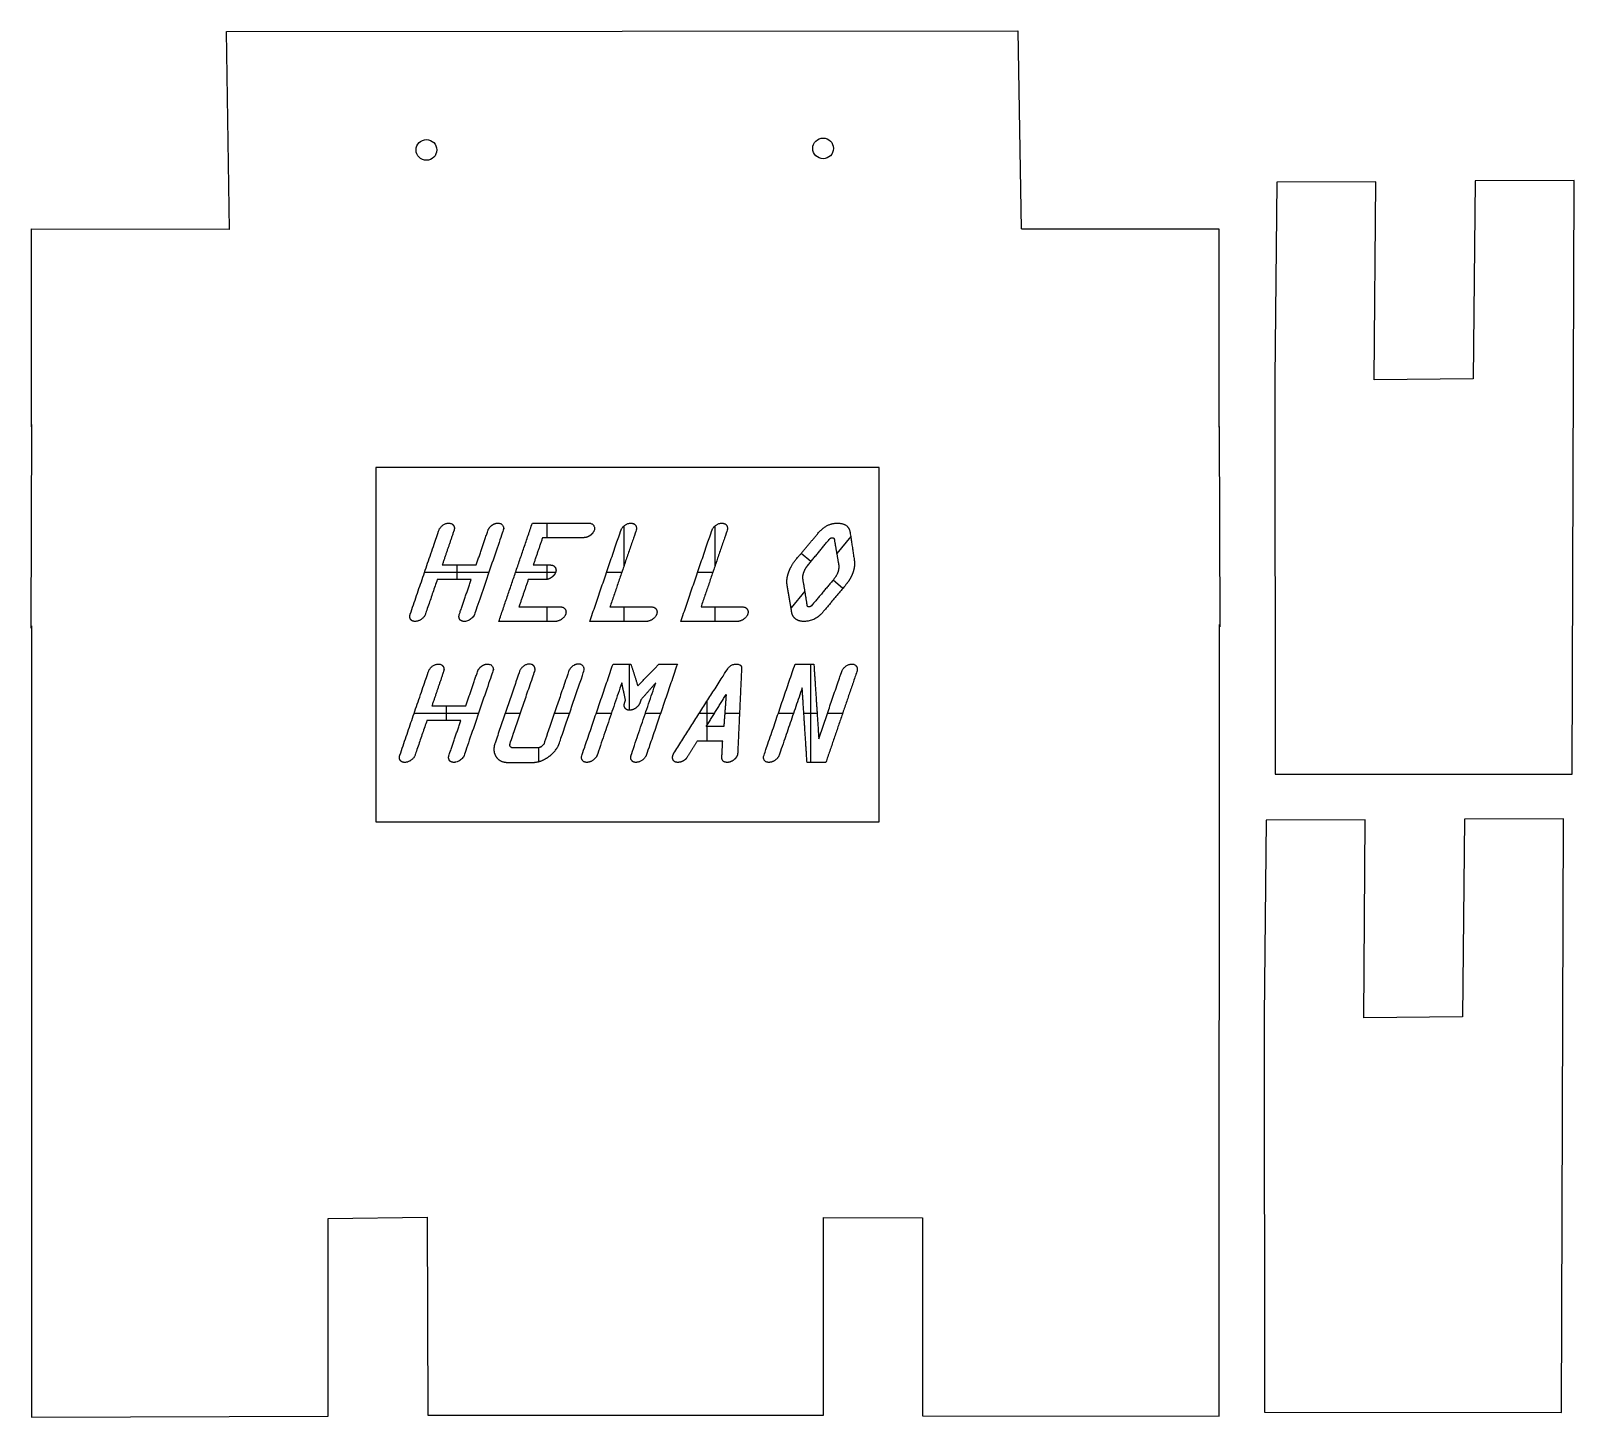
# Model space of a CAD drawing. Header units: millimetres. Extents: x 14 to 92, y 0.9 to 71.
import ezdxf

# ---------------------------------------------------------------- set-up
doc = ezdxf.new("R2010")
doc.units = ezdxf.units.MM
doc.header["$MEASUREMENT"] = 0
doc.layers.add('预设值', color=18, linetype='Continuous', true_color=0x000000)

msp = doc.modelspace()

# ---------------------------------------------------------------- linework, layer by layer
at = {"layer": '预设值'}
for p, q in [((40.039, 46.132, 36), (40.039, 45.396, 36)), ((43.919, 45.978, 36), (43.919, 43.936, 36)), ((48.52, 45.978, 36), (48.52, 43.936, 36)), ((55.393, 45.449, 36), (54.684, 44.603, 36)), ((53.378, 44.188, 36), (52.886, 44.601, 36)), ((35.475, 44.016, 36), (35.475, 43.28, 36)), ((40.039, 44.016, 36), (40.039, 43.287, 36)), ((33.852, 43.648, 36), (37.103, 43.648, 36)), ((38.453, 43.648, 36), (40.477, 43.648, 36)), ((43.054, 43.648, 36), (43.821, 43.648, 36)), ((47.655, 43.648, 36), (48.422, 43.648, 36)), ((54.993, 42.835, 36), (54.498, 43.249, 36)), ((53.078, 42.687, 36), (52.375, 41.848, 36)), ((40.039, 41.899, 36), (40.039, 41.163, 36)), ((43.919, 41.899, 36), (43.919, 41.163, 36)), ((48.52, 41.899, 36), (48.52, 41.163, 36)), ((44.193, 39.008, 36), (44.193, 36.677, 36)), ((53.355, 39.008, 36), (53.355, 34.039, 36)), ((34.951, 36.892, 36), (34.951, 36.155, 36)), ((48.123, 37.121, 36), (48.123, 35.9, 36)), ((33.327, 36.524, 36), (36.579, 36.524, 36)), ((37.929, 36.524, 36), (38.696, 36.524, 36)), ((40.413, 36.524, 36), (41.18, 36.524, 36)), ((42.53, 36.524, 36), (43.297, 36.524, 36)), ((45.015, 36.524, 36), (45.782, 36.524, 36)), ((47.741, 36.524, 36), (48.508, 36.524, 36)), ((49.026, 36.524, 36), (49.77, 36.524, 36)), ((51.732, 36.524, 36), (52.499, 36.524, 36)), ((53.023, 36.524, 36), (53.693, 36.524, 36)), ((54.217, 36.524, 36), (54.984, 36.524, 36)), ((48.123, 35.849, 36), (48.123, 35.113, 36)), ((39.613, 34.778, 36), (39.613, 34.075, 36))]:
    msp.add_line(p, q, dxfattribs=at)
for points in [[(23.993, 60.979), (23.846, 70.978), (63.846, 71.01), (64.013, 61.011)], [(13.986, 50.998), (13.987, 60.998), (23.987, 60.987)], [(74.016, 50.985), (74.021, 60.985), (64.021, 60.985)], [(13.985, 51.115), (13.952, 40.819)], [(74.012, 51.015), (74.045, 40.894)], [(13.978, 40.949), (13.982, 0.949), (28.981, 0.992), (28.986, 10.992), (33.986, 11.054), (34.009, 1.054), (54.009, 1.041), (54.016, 11.041), (59.016, 11.019), (59.012, 1.019), (74.012, 1.006), (74.039, 41.006)]]:
    msp.add_lwpolyline(points, dxfattribs=at)
for points in [[(76.825, 53.448), (76.851, 33.448), (91.851, 33.44), (91.957, 63.44), (86.957, 63.423), (86.857, 53.424), (81.857, 53.38), (81.928, 63.38), (76.928, 63.37)], [(31.387, 31.041), (56.837, 31.041), (56.837, 48.944), (31.387, 48.944)], [(76.288, 21.198), (76.314, 1.198), (91.314, 1.191), (91.42, 31.191), (86.42, 31.174), (86.32, 21.174), (81.32, 21.131), (81.391, 31.131), (76.391, 31.121)]]:
    msp.add_lwpolyline(points, close=True, dxfattribs=at)
for centre in [(53.997, 65.07, 36), (33.946, 64.992, 36)]:
    msp.add_circle(centre, 0.523, dxfattribs=at)
for points, knots in [([(33.129, 41.531, 36), (33.852, 43.648, 36), (34.574, 45.765, 36), (34.625, 45.913, 36), (34.77, 46.023, 36), (34.914, 46.132, 36), (35.068, 46.132, 36), (35.238, 46.132, 36), (35.313, 46.018, 36), (35.388, 45.904, 36), (35.34, 45.764, 36), (35.042, 44.89, 36), (34.744, 44.016, 36)], [0, 0, 0, 1, 1, 2, 2, 3, 3, 4, 4, 5, 5, 6, 6, 6]), ([(36.462, 44.016, 36), (36.76, 44.89, 36), (37.058, 45.764, 36), (37.11, 45.913, 36), (37.254, 46.023, 36), (37.399, 46.132, 36), (37.552, 46.132, 36), (37.726, 46.132, 36), (37.8, 46.018, 36), (37.873, 45.903, 36), (37.823, 45.758, 36), (37.102, 43.644, 36), (36.381, 41.531, 36), (36.333, 41.391, 36), (36.177, 41.277, 36), (36.022, 41.163, 36), (35.856, 41.163, 36), (35.698, 41.163, 36), (35.63, 41.27, 36), (35.561, 41.377, 36), (35.613, 41.53, 36), (35.912, 42.405, 36), (36.21, 43.28, 36)], [7, 7, 7, 8, 8, 9, 9, 10, 10, 11, 11, 12, 12, 13, 13, 14, 14, 15, 15, 16, 16, 17, 17, 18, 18, 18]), ([(39.301, 46.132, 36), (40.723, 46.132, 36), (42.146, 46.132, 36), (42.319, 46.132, 36), (42.396, 46.017, 36), (42.474, 45.902, 36), (42.425, 45.76, 36), (42.377, 45.621, 36), (42.223, 45.508, 36), (42.069, 45.396, 36), (41.895, 45.396, 36)], [16, 16, 16, 17, 17, 18, 18, 19, 19, 20, 20, 21, 21, 21]), ([(42.206, 41.163, 36), (42.991, 43.464, 36), (43.777, 45.765, 36), (43.828, 45.915, 36), (43.974, 46.024, 36), (44.12, 46.132, 36), (44.27, 46.132, 36), (44.441, 46.132, 36), (44.516, 46.019, 36), (44.591, 45.905, 36), (44.543, 45.765, 36), (43.884, 43.832, 36), (43.224, 41.899, 36)], [0, 0, 0, 1, 1, 2, 2, 3, 3, 4, 4, 5, 5, 6, 6, 6]), ([(46.807, 41.163, 36), (47.592, 43.464, 36), (48.378, 45.765, 36), (48.429, 45.915, 36), (48.575, 46.024, 36), (48.721, 46.132, 36), (48.871, 46.132, 36), (49.042, 46.132, 36), (49.117, 46.019, 36), (49.193, 45.905, 36), (49.145, 45.765, 36), (48.485, 43.832, 36), (47.825, 41.899, 36)], [0, 0, 0, 1, 1, 2, 2, 3, 3, 4, 4, 5, 5, 6, 6, 6]), ([(52.402, 41.686, 36), (52.29, 42.346, 36), (52.178, 43.006, 36), (52.132, 43.283, 36), (52.253, 43.639, 36), (52.375, 43.993, 36), (52.611, 44.275, 36), (53.179, 44.949, 36), (53.746, 45.624, 36), (54.173, 46.132, 36), (54.715, 46.132, 36), (55.292, 46.132, 36), (55.363, 45.649, 36)], [7, 7, 7, 8, 8, 9, 9, 10, 10, 11, 11, 12, 12, 13, 13, 13]), ([(55.363, 45.649, 36), (55.466, 44.962, 36), (55.57, 44.275, 36), (55.619, 43.974, 36), (55.505, 43.639, 36), (55.393, 43.31, 36), (55.136, 43.006, 36), (54.566, 42.326, 36), (53.996, 41.646, 36), (53.599, 41.163, 36), (53.019, 41.163, 36), (52.754, 41.163, 36), (52.592, 41.299, 36), (52.429, 41.436, 36), (52.402, 41.686, 36)], [0, 0, 0, 1, 1, 2, 2, 3, 3, 4, 4, 5, 5, 6, 6, 7, 7, 7]), ([(54.331, 45.34, 36), (54.395, 45.396, 36), (54.464, 45.396, 36), (54.556, 45.396, 36), (54.567, 45.283, 36)], [-12, -12, -12, -11, -11, -10, -10, -10]), ([(39.345, 44.016, 36), (39.773, 44.016, 36), (40.2, 44.016, 36), (40.371, 44.016, 36), (40.448, 43.903, 36), (40.525, 43.79, 36), (40.478, 43.652, 36), (40.428, 43.504, 36), (40.277, 43.392, 36), (40.125, 43.28, 36), (39.949, 43.28, 36), (39.521, 43.28, 36), (39.094, 43.28, 36)], [2, 2, 2, 3, 3, 4, 4, 5, 5, 6, 6, 7, 7, 8, 8, 8]), ([(52.976, 43.313, 36), (52.956, 43.451, 36), (53.023, 43.646, 36), (53.083, 43.825, 36), (53.221, 43.998, 36)], [-3, -3, -3, -2, -2, -1, -1, -1]), ([(54.782, 44.036, 36), (54.803, 43.83, 36), (54.74, 43.646, 36), (54.68, 43.47, 36), (54.532, 43.29, 36), (53.97, 42.62, 36), (53.407, 41.951, 36)], [-9, -9, -9, -8, -8, -7, -7, -6, -6, -6]), ([(34.493, 43.28, 36), (34.194, 42.405, 36), (33.895, 41.53, 36), (33.848, 41.39, 36), (33.694, 41.277, 36), (33.54, 41.163, 36), (33.368, 41.163, 36), (33.218, 41.163, 36), (33.147, 41.27, 36), (33.076, 41.376, 36), (33.129, 41.531, 36)], [19, 19, 19, 20, 20, 21, 21, 22, 22, 23, 23, 24, 24, 24]), ([(38.623, 41.899, 36), (39.666, 41.899, 36), (40.709, 41.899, 36), (40.877, 41.899, 36), (40.954, 41.787, 36), (41.031, 41.674, 36), (40.982, 41.531, 36), (40.932, 41.386, 36), (40.778, 41.275, 36), (40.624, 41.163, 36), (40.45, 41.163, 36), (39.027, 41.163, 36), (37.605, 41.163, 36)], [9, 9, 9, 10, 10, 11, 11, 12, 12, 13, 13, 14, 14, 15, 15, 15]), ([(43.224, 41.899, 36), (44.263, 41.899, 36), (45.302, 41.899, 36), (45.475, 41.899, 36), (45.554, 41.787, 36), (45.632, 41.675, 36), (45.583, 41.531, 36), (45.534, 41.386, 36), (45.38, 41.275, 36), (45.225, 41.163, 36), (45.051, 41.163, 36), (43.628, 41.163, 36), (42.206, 41.163, 36)], [6, 6, 6, 7, 7, 8, 8, 9, 9, 10, 10, 11, 11, 12, 12, 12]), ([(47.825, 41.899, 36), (48.864, 41.899, 36), (49.903, 41.899, 36), (50.076, 41.899, 36), (50.155, 41.787, 36), (50.234, 41.675, 36), (50.184, 41.531, 36), (50.135, 41.386, 36), (49.981, 41.275, 36), (49.827, 41.163, 36), (49.652, 41.163, 36), (48.23, 41.163, 36), (46.807, 41.163, 36)], [6, 6, 6, 7, 7, 8, 8, 9, 9, 10, 10, 11, 11, 12, 12, 12]), ([(53.407, 41.951, 36), (53.351, 41.899, 36), (53.27, 41.899, 36), (53.201, 41.899, 36), (53.194, 41.982, 36)], [-6, -6, -6, -5, -5, -4, -4, -4]), ([(32.605, 34.407, 36), (33.327, 36.524, 36), (34.05, 38.641, 36), (34.101, 38.789, 36), (34.246, 38.899, 36), (34.39, 39.008, 36), (34.544, 39.008, 36), (34.714, 39.008, 36), (34.789, 38.894, 36), (34.864, 38.78, 36), (34.816, 38.64, 36), (34.518, 37.766, 36), (34.22, 36.892, 36)], [0, 0, 0, 1, 1, 2, 2, 3, 3, 4, 4, 5, 5, 6, 6, 6]), ([(35.938, 36.892, 36), (36.236, 37.766, 36), (36.534, 38.64, 36), (36.585, 38.789, 36), (36.73, 38.898, 36), (36.875, 39.008, 36), (37.028, 39.008, 36), (37.202, 39.008, 36), (37.276, 38.894, 36), (37.349, 38.779, 36), (37.299, 38.633, 36), (36.578, 36.52, 36), (35.856, 34.407, 36), (35.809, 34.267, 36), (35.653, 34.153, 36), (35.498, 34.039, 36), (35.332, 34.039, 36), (35.174, 34.039, 36), (35.106, 34.146, 36), (35.037, 34.253, 36), (35.089, 34.406, 36), (35.388, 35.281, 36), (35.686, 36.155, 36)], [7, 7, 7, 8, 8, 9, 9, 10, 10, 11, 11, 12, 12, 13, 13, 14, 14, 15, 15, 16, 16, 17, 17, 18, 18, 18]), ([(37.415, 35.019, 36), (38.032, 36.826, 36), (38.649, 38.633, 36), (38.701, 38.785, 36), (38.848, 38.897, 36), (38.995, 39.008, 36), (39.145, 39.008, 36), (39.316, 39.008, 36), (39.391, 38.894, 36), (39.466, 38.78, 36), (39.418, 38.64, 36), (38.799, 36.827, 36), (38.18, 35.013, 36), (38.144, 34.907, 36), (38.189, 34.841, 36), (38.234, 34.775, 36), (38.314, 34.775, 36), (38.942, 34.775, 36), (39.571, 34.775, 36), (39.674, 34.775, 36), (39.769, 34.845, 36), (39.864, 34.915, 36), (39.898, 35.013, 36), (40.516, 36.823, 36), (41.133, 38.633, 36), (41.187, 38.789, 36), (41.331, 38.898, 36), (41.476, 39.008, 36), (41.63, 39.008, 36), (41.804, 39.008, 36), (41.877, 38.894, 36), (41.95, 38.779, 36), (41.9, 38.633, 36), (41.285, 36.83, 36), (40.669, 35.027, 36), (40.534, 34.63, 36), (40.138, 34.335, 36), (39.743, 34.039, 36), (39.319, 34.039, 36), (38.691, 34.039, 36), (38.063, 34.039, 36), (37.656, 34.039, 36), (37.466, 34.326, 36), (37.277, 34.613, 36), (37.415, 35.019, 36)], [0, 0, 0, 1, 1, 2, 2, 3, 3, 4, 4, 5, 5, 6, 6, 7, 7, 8, 8, 9, 9, 10, 10, 11, 11, 12, 12, 13, 13, 14, 14, 15, 15, 16, 16, 17, 17, 18, 18, 19, 19, 20, 20, 21, 21, 22, 22, 22]), ([(43.82, 38.057, 36), (43.197, 36.232, 36), (42.574, 34.407, 36), (42.525, 34.263, 36), (42.375, 34.151, 36), (42.225, 34.039, 36), (42.05, 34.039, 36), (41.896, 34.039, 36), (41.826, 34.148, 36), (41.756, 34.257, 36), (41.807, 34.407, 36), (42.593, 36.707, 36), (43.378, 39.008, 36)], [2, 2, 2, 3, 3, 4, 4, 5, 5, 6, 6, 7, 7, 8, 8, 8]), ([(46.63, 39.008, 36), (45.844, 36.707, 36), (45.059, 34.407, 36), (45.01, 34.263, 36), (44.856, 34.151, 36), (44.703, 34.039, 36), (44.531, 34.039, 36), (44.382, 34.039, 36), (44.311, 34.149, 36), (44.241, 34.258, 36), (44.293, 34.409, 36), (44.916, 36.233, 36), (45.538, 38.057, 36)], [12, 12, 12, 13, 13, 14, 14, 15, 15, 16, 16, 17, 17, 18, 18, 18]), ([(46.498, 34.578, 36), (47.826, 36.656, 36), (49.154, 38.735, 36), (49.33, 39.008, 36), (49.598, 39.008, 36), (49.888, 39.008, 36), (49.874, 38.788, 36)], [0, 0, 0, 1, 1, 2, 2, 3, 3, 3]), ([(52.939, 37.812, 36), (52.358, 36.11, 36), (51.777, 34.407, 36), (51.727, 34.263, 36), (51.578, 34.151, 36), (51.428, 34.039, 36), (51.252, 34.039, 36), (51.098, 34.039, 36), (51.027, 34.146, 36), (50.957, 34.252, 36), (51.01, 34.407, 36), (51.795, 36.707, 36), (52.58, 39.008, 36)], [3, 3, 3, 4, 4, 5, 5, 6, 6, 7, 7, 8, 8, 9, 9, 9]), ([(53.777, 35.235, 36), (54.357, 36.934, 36), (54.937, 38.632, 36), (54.988, 38.784, 36), (55.137, 38.896, 36), (55.285, 39.008, 36), (55.437, 39.008, 36), (55.609, 39.008, 36), (55.681, 38.893, 36), (55.753, 38.779, 36), (55.704, 38.633, 36)], [11, 11, 11, 12, 12, 13, 13, 14, 14, 15, 15, 16, 16, 16]), ([(44.787, 37.204, 36), (44.759, 37.123, 36), (44.732, 37.043, 36), (44.684, 36.903, 36), (44.532, 36.79, 36), (44.38, 36.677, 36), (44.208, 36.677, 36), (44.054, 36.677, 36), (43.984, 36.785, 36), (43.914, 36.894, 36), (43.965, 37.042, 36)], [19, 19, 19, 20, 20, 21, 21, 22, 22, 23, 23, 24, 24, 24]), ([(33.969, 36.155, 36), (33.67, 35.281, 36), (33.371, 34.406, 36), (33.324, 34.266, 36), (33.17, 34.153, 36), (33.016, 34.039, 36), (32.844, 34.039, 36), (32.694, 34.039, 36), (32.623, 34.146, 36), (32.552, 34.252, 36), (32.605, 34.407, 36)], [19, 19, 19, 20, 20, 21, 21, 22, 22, 23, 23, 24, 24, 24]), ([(49.678, 34.515, 36), (49.676, 34.454, 36), (49.66, 34.406, 36), (49.611, 34.263, 36), (49.463, 34.151, 36), (49.315, 34.039, 36), (49.155, 34.039, 36), (48.868, 34.039, 36), (48.881, 34.305, 36), (48.9, 34.709, 36), (48.92, 35.113, 36)], [4, 4, 4, 5, 5, 6, 6, 7, 7, 8, 8, 9, 9, 9]), ([(47.083, 34.25, 36), (47.045, 34.178, 36), (46.915, 34.108, 36), (46.786, 34.039, 36), (46.655, 34.039, 36), (46.492, 34.039, 36), (46.425, 34.147, 36), (46.357, 34.256, 36), (46.411, 34.413, 36), (46.434, 34.48, 36), (46.498, 34.578, 36)], [11, 11, 11, 12, 12, 13, 13, 14, 14, 15, 15, 16, 16, 16])]:
    msp.add_open_spline(points, degree=2, knots=knots, dxfattribs=at)
for points in [[(37.605, 41.163, 36), (38.453, 43.648, 36), (39.301, 46.132, 36)], [(39.817, 45.396, 36), (39.581, 44.706, 36), (39.345, 44.016, 36)], [(41.895, 45.396, 36), (40.856, 45.396, 36), (39.817, 45.396, 36)], [(53.221, 43.998, 36), (53.776, 44.669, 36), (54.331, 45.34, 36)], [(54.567, 45.283, 36), (54.674, 44.66, 36), (54.782, 44.036, 36)], [(34.744, 44.016, 36), (35.603, 44.016, 36), (36.462, 44.016, 36)], [(36.21, 43.28, 36), (35.351, 43.28, 36), (34.493, 43.28, 36)], [(39.094, 43.28, 36), (38.858, 42.589, 36), (38.623, 41.899, 36)], [(53.194, 41.982, 36), (53.085, 42.648, 36), (52.976, 43.313, 36)], [(43.378, 39.008, 36), (43.829, 39.008, 36), (44.28, 39.008, 36)], [(44.28, 39.008, 36), (44.454, 38.46, 36), (44.628, 37.913, 36)], [(44.628, 37.913, 36), (45.164, 38.46, 36), (45.701, 39.008, 36)], [(45.701, 39.008, 36), (46.165, 39.008, 36), (46.63, 39.008, 36)], [(52.58, 39.008, 36), (53.055, 39.008, 36), (53.529, 39.008, 36)], [(53.529, 39.008, 36), (53.653, 37.122, 36), (53.777, 35.235, 36)], [(49.874, 38.788, 36), (49.776, 36.651, 36), (49.678, 34.515, 36)], [(55.704, 38.633, 36), (54.92, 36.336, 36), (54.136, 34.039, 36)], [(44.011, 37.177, 36), (43.916, 37.617, 36), (43.82, 38.057, 36)], [(45.538, 38.057, 36), (45.162, 37.631, 36), (44.787, 37.204, 36)], [(48.091, 35.849, 36), (48.593, 36.662, 36), (49.095, 37.474, 36)], [(49.095, 37.474, 36), (49.036, 36.662, 36), (48.978, 35.849, 36)], [(53.184, 34.039, 36), (53.061, 35.925, 36), (52.939, 37.812, 36)], [(34.22, 36.892, 36), (35.079, 36.892, 36), (35.938, 36.892, 36)], [(43.965, 37.042, 36), (43.988, 37.11, 36), (44.011, 37.177, 36)], [(35.686, 36.155, 36), (34.827, 36.155, 36), (33.969, 36.155, 36)], [(47.638, 35.113, 36), (47.36, 34.681, 36), (47.083, 34.25, 36)], [(48.92, 35.113, 36), (48.279, 35.113, 36), (47.638, 35.113, 36)], [(48.978, 35.849, 36), (48.535, 35.849, 36), (48.091, 35.849, 36)], [(54.136, 34.039, 36), (53.66, 34.039, 36), (53.184, 34.039, 36)]]:
    msp.add_open_spline(points, degree=2, dxfattribs=at)

doc.saveas('drawing.dxf')
